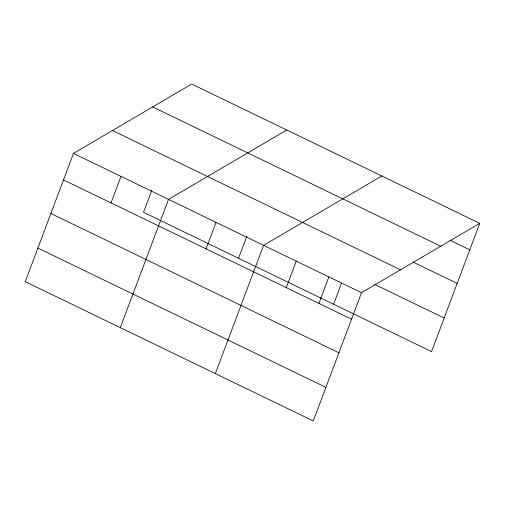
<?xml version="1.0" encoding="UTF-8"?>
<svg xmlns="http://www.w3.org/2000/svg" width="505" height="505" viewBox="0 0 505 505"><rect width="100%" height="100%" fill="white"/><g stroke="black" fill="none" stroke-linecap="round" stroke-linejoin="round"><path stroke-width="0.76" d="M73.459 153.406L25.25 281.664L313.296 420.955L361.498 292.698L479.75 223.336L191.704 84.045L73.459 153.406L361.498 292.698M111.024 202.884L120.985 176.39M151.734 190.398L143.502 212.302L431.541 351.594L479.75 223.336M120.304 327.625L168.512 199.374L286.758 130.012M206.078 248.851L216.039 222.358M238.556 258.263L246.787 236.365M215.357 373.593L263.566 245.342L381.818 175.98M286.253 287.623L296.208 261.129M318.895 303.41L328.856 276.917M333.609 304.231L341.563 283.059M449.923 240.222L469.789 249.836M152.687 106.934L440.726 246.225M413.172 262.139L457.17 283.412M112.482 130.517L400.522 269.809M374.615 284.378L444.166 318.011M63.497 179.906L351.543 319.198M50.879 213.482L338.918 352.774M37.875 248.081L325.914 387.373"/></g></svg>
